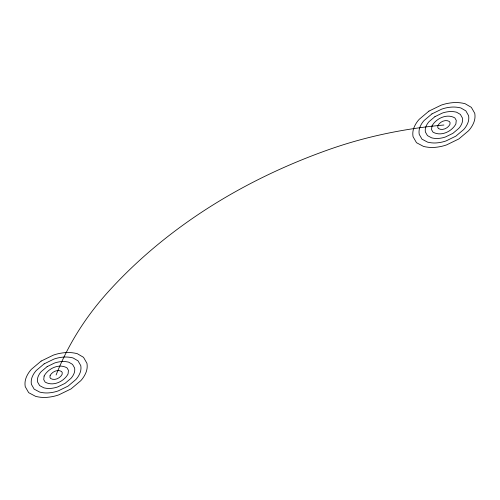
<?xml version="1.0" encoding="UTF-8"?>
<svg xmlns="http://www.w3.org/2000/svg" width="500" height="500" viewBox="0 0 500 500"><rect width="100%" height="100%" fill="white"/><g stroke="black" fill="none" stroke-linecap="round" stroke-linejoin="round"><path stroke-width="0.75" d="M56.094 374.994A436.019 334.988 13.9 0 1 108.387 291.619A658.706 506.069 13.9 0 1 328.606 149.675A436.019 334.988 13.9 0 1 443.906 125.019M44.112 376.056L43.744 379.656L45.125 382.062C53.031 386.763 64.037 381.581 68.075 373.931L68.438 370.325L67.062 367.919C59.212 363.188 48.131 368.419 44.112 376.056M50.1 375.525L49.919 377.325L50.606 378.525C54.562 380.875 60.062 378.288 62.081 374.462L62.263 372.656L61.575 371.456C57.65 369.087 52.112 371.706 50.1 375.525M431.925 126.081L431.562 129.681L432.938 132.088C440.85 136.788 451.856 131.606 455.887 123.956L456.256 120.35L454.875 117.944C447.025 113.212 435.944 118.444 431.925 126.081M437.919 125.55L437.738 127.35L438.425 128.55C442.381 130.9 447.881 128.312 449.9 124.488L450.081 122.681L449.394 121.481C445.469 119.113 439.925 121.731 437.919 125.55M41.156 361.069L31.369 369.312A43.6 33.5 13.9 0 0 26.137 377.644A27.837 21.387 13.9 0 0 25.231 386.656L28.669 392.669L35.669 396.381A27.837 21.387 13.9 0 0 47.263 397.331A43.6 33.5 13.9 0 0 58.794 394.869L71.031 388.913L80.812 380.675A43.6 33.5 13.9 0 0 86.044 372.337A27.837 21.387 13.9 0 0 86.956 363.325L83.513 357.312L77.231 353.656A29.562 22.713 13.9 0 0 64.919 352.65A43.6 33.5 13.9 0 0 53.388 355.112L41.156 361.069M44.144 363.856L36.312 370.444A34.881 26.8 13.9 0 0 32.131 377.113A22.269 17.113 13.9 0 0 31.4 384.325L34.15 389.131L39.75 392.106A22.269 17.113 13.9 0 0 49.031 392.863A34.881 26.8 13.9 0 0 58.25 390.894L68.044 386.125L75.869 379.538A34.881 26.8 13.9 0 0 80.056 372.869A22.269 17.113 13.9 0 0 80.781 365.656L78.031 360.85L73.006 357.925A23.65 18.169 13.9 0 0 63.156 357.119A34.881 26.8 13.9 0 0 53.931 359.087L44.144 363.856M47.131 366.637L41.256 371.581A26.163 20.1 13.9 0 0 38.119 376.587A16.706 12.831 13.9 0 0 37.575 381.994L39.638 385.594L43.837 387.825A16.706 12.831 13.9 0 0 50.794 388.394A26.163 20.1 13.9 0 0 57.713 386.919L65.056 383.344L70.925 378.4A26.163 20.1 13.9 0 0 74.062 373.4A16.706 12.831 13.9 0 0 74.606 367.994L72.544 364.387L68.775 362.194A17.738 13.625 13.9 0 0 61.388 361.587A26.163 20.1 13.9 0 0 54.469 363.062L47.131 366.637M428.969 111.094L419.188 119.338A43.6 33.5 13.9 0 0 413.956 127.675A27.837 21.387 13.9 0 0 413.044 136.681L416.488 142.694L423.481 146.406A27.837 21.387 13.9 0 0 435.081 147.356A43.6 33.5 13.9 0 0 446.613 144.894L458.844 138.938L468.631 130.7A43.6 33.5 13.9 0 0 473.862 122.362A27.837 21.387 13.9 0 0 474.769 113.35L471.331 107.344L465.05 103.681A29.562 22.713 13.9 0 0 452.738 102.675A43.6 33.5 13.9 0 0 441.206 105.138L428.969 111.094M431.956 113.881L424.131 120.469A34.881 26.8 13.9 0 0 419.944 127.144A22.269 17.113 13.9 0 0 419.219 134.35L421.969 139.156L427.569 142.131A22.269 17.113 13.9 0 0 436.844 142.887A34.881 26.8 13.9 0 0 446.069 140.919L455.856 136.15L463.688 129.562A34.881 26.8 13.9 0 0 467.869 122.894A22.269 17.113 13.9 0 0 468.6 115.681L465.85 110.875L460.825 107.95A23.65 18.169 13.9 0 0 450.969 107.144A34.881 26.8 13.9 0 0 441.75 109.113L431.956 113.881M434.944 116.662L429.075 121.606A26.163 20.1 13.9 0 0 425.938 126.613A16.706 12.831 13.9 0 0 425.394 132.019L427.456 135.625L431.656 137.85A16.706 12.831 13.9 0 0 438.612 138.419A26.163 20.1 13.9 0 0 445.531 136.944L452.869 133.369L458.744 128.425A26.163 20.1 13.9 0 0 461.881 123.425A16.706 12.831 13.9 0 0 462.425 118.019L460.363 114.412L456.594 112.219A17.738 13.625 13.9 0 0 449.206 111.613A26.163 20.1 13.9 0 0 442.287 113.094L434.944 116.662"/></g></svg>
